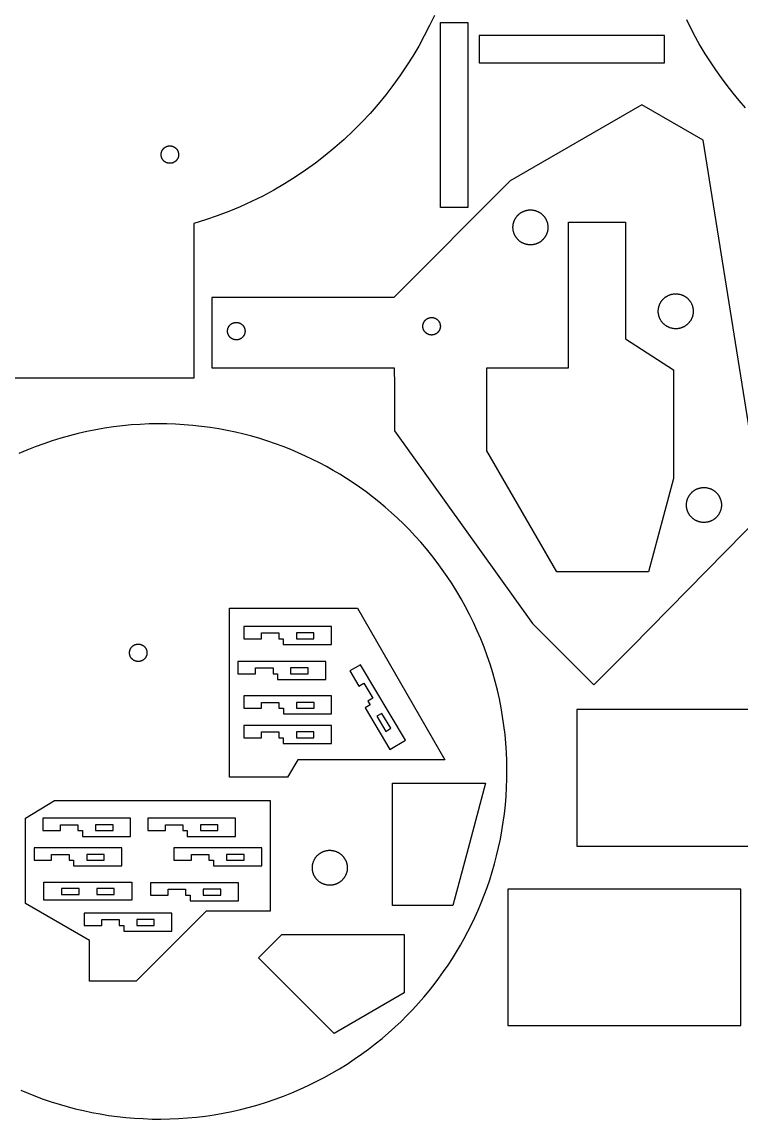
# Model space of a CAD drawing. Header units: millimetres. Extents: x -200 to 233, y -111 to 195.
# Drawn here: x -114.1 to 9.3, y -110.5 to 77.8 of the extents above; entities that cross this region are included whole.
import ezdxf

# ---------------------------------------------------------------- set-up
doc = ezdxf.new("R2010")
doc.units = ezdxf.units.MM
doc.header["$MEASUREMENT"] = 0
doc.layers.add('Default', color=18, linetype='Continuous', true_color=0x000000)

msp = doc.modelspace()

# ---------------------------------------------------------------- linework, layer by layer
at = {"layer": 'Default', "color": 1, "true_color": 0xff0000}
for points in [[(-43.35, 78.91), (-44.18, 77.15), (-45.07, 75.39), (-46.03, 73.65), (-47.04, 71.93), (-48.12, 70.23), (-49.25, 68.54), (-50.45, 66.88), (-51.7, 65.25), (-53.02, 63.65), (-54.39, 62.09), (-55.82, 60.56), (-57.31, 59.07), (-58.84, 57.62), (-60.43, 56.22), (-62.07, 54.87), (-63.76, 53.57), (-65.49, 52.33), (-67.26, 51.13), (-69.08, 50), (-70.93, 48.93), (-72.81, 47.91), (-74.73, 46.96), (-76.67, 46.08), (-78.64, 45.26), (-80.62, 44.51), (-82.63, 43.82), (-84.65, 43.2)], [(-42.28, 45.91), (-42.28, 77.71)], [(-42.28, 77.71), (-37.58, 77.71)], [(-37.58, 77.71), (-37.58, 45.91)], [(-0.08, 78.18), (0.66, 76.69), (1.43, 75.22), (2.24, 73.77), (3.09, 72.34), (3.98, 70.94), (4.9, 69.56), (5.86, 68.2), (6.85, 66.87), (7.87, 65.57), (8.92, 64.3), (10, 63.06)], [(-35.65, 75.45), (-35.65, 70.75)], [(-3.85, 75.45), (-35.65, 75.45)], [(-3.85, 70.75), (-3.85, 75.45)], [(-35.65, 70.75), (-3.85, 70.75)], [(-7.71, 63.56), (-30.32, 50.51)], [(2.8, 57.48), (-7.71, 63.56)], [(13.03, -6.59), (2.8, 57.48)], [(-30.32, 50.51), (-50.32, 30.51)], [(-37.58, 45.91), (-42.28, 45.91)], [(-20.32, 18.41), (-20.32, 43.41)], [(-20.32, 43.41), (-10.52, 43.41)], [(-10.52, 43.41), (-10.52, 23.41)], [(-84.65, 43.2), (-84.65, 16.63)], [(-50.32, 30.51), (-81.52, 30.51)], [(-81.52, 30.51), (-81.52, 18.41)], [(-10.52, 23.41), (-2.32, 18.07)], [(-81.52, 18.41), (-50.22, 18.41)], [(-50.22, 18.41), (-50.19, 15.37)], [(-34.32, 4.19), (-34.32, 18.41)], [(-34.32, 18.41), (-20.32, 18.41)], [(-2.32, 18.07), (-2.32, -0.59)], [(-84.65, 16.63), (-120.83, 16.63)], [(-50.19, 15.37), (-50.19, 7.61)], [(-114.36, -105.57), (-113.09, -106.11), (-111.79, -106.62), (-110.48, -107.1), (-109.14, -107.56), (-107.78, -107.98), (-106.4, -108.38), (-105.01, -108.75), (-103.59, -109.08), (-102.16, -109.39), (-100.72, -109.65), (-99.26, -109.89), (-97.79, -110.09), (-96.31, -110.25), (-94.81, -110.38), (-93.31, -110.46), (-91.8, -110.52), (-90.28, -110.53), (-88.76, -110.5), (-87.24, -110.44), (-85.71, -110.33), (-84.18, -110.19), (-82.66, -110.01), (-81.13, -109.78), (-79.62, -109.52), (-78.1, -109.22), (-76.6, -108.88), (-75.1, -108.5), (-73.61, -108.08), (-72.14, -107.62), (-70.68, -107.12), (-69.23, -106.59), (-67.8, -106.02), (-66.39, -105.42), (-64.99, -104.78), (-63.62, -104.11), (-62.26, -103.4), (-60.93, -102.66), (-59.63, -101.89), (-58.34, -101.1), (-57.09, -100.27), (-55.86, -99.41), (-54.65, -98.53), (-53.48, -97.62), (-52.33, -96.69), (-51.22, -95.73), (-50.13, -94.76), (-49.07, -93.76), (-48.05, -92.75), (-47.05, -91.71), (-46.09, -90.66), (-45.16, -89.6), (-44.26, -88.52), (-43.39, -87.43), (-42.56, -86.33), (-41.76, -85.22), (-40.99, -84.1), (-40.25, -82.97), (-39.54, -81.83), (-38.87, -80.7), (-38.22, -79.54), (-37.59, -78.36), (-36.98, -77.16), (-36.4, -75.93), (-35.84, -74.68), (-35.3, -73.41), (-34.79, -72.11), (-34.3, -70.79), (-33.85, -69.46), (-33.42, -68.1), (-33.02, -66.72), (-32.65, -65.33), (-32.32, -63.91), (-32.02, -62.48), (-31.75, -61.04), (-31.52, -59.58), (-31.32, -58.11), (-31.15, -56.62), (-31.03, -55.13), (-30.94, -53.63), (-30.89, -52.12), (-30.88, -50.6), (-30.9, -49.08), (-30.97, -47.56), (-31.07, -46.03), (-31.21, -44.5), (-31.4, -42.98), (-31.62, -41.45), (-31.88, -39.93), (-32.19, -38.42), (-32.53, -36.92), (-32.91, -35.42), (-33.33, -33.93), (-33.78, -32.46), (-34.28, -31), (-34.81, -29.55), (-35.38, -28.12), (-35.98, -26.7), (-36.62, -25.31), (-37.3, -23.94), (-38, -22.58), (-38.74, -21.25), (-39.51, -19.95), (-40.31, -18.66), (-41.14, -17.41), (-41.99, -16.18), (-42.87, -14.97), (-43.78, -13.8), (-44.71, -12.65), (-45.67, -11.53), (-46.65, -10.45), (-47.64, -9.39), (-48.66, -8.37), (-49.69, -7.37), (-50.74, -6.41), (-51.8, -5.48), (-52.88, -4.58), (-53.97, -3.71), (-55.07, -2.88), (-56.19, -2.08), (-57.31, -1.31), (-58.43, -0.57), (-59.57, 0.14), (-60.71, 0.81), (-61.86, 1.46), (-63.04, 2.09), (-64.25, 2.7), (-65.47, 3.28), (-66.72, 3.85), (-68, 4.38), (-69.29, 4.89), (-70.61, 5.38), (-71.95, 5.83), (-73.31, 6.26), (-74.68, 6.66), (-76.08, 7.03), (-77.49, 7.36), (-78.92, 7.66), (-80.37, 7.93), (-81.82, 8.17), (-83.3, 8.36), (-84.78, 8.53), (-86.27, 8.65), (-87.77, 8.74), (-89.29, 8.79), (-90.8, 8.81), (-92.32, 8.78), (-93.85, 8.71), (-95.37, 8.61), (-96.9, 8.47), (-98.43, 8.28), (-99.95, 8.06), (-101.47, 7.8), (-102.98, 7.49), (-104.49, 7.15), (-105.99, 6.77), (-107.47, 6.35), (-108.95, 5.9), (-110.41, 5.4), (-111.86, 4.87), (-113.29, 4.3), (-114.7, 3.7)], [(-50.19, 7.61), (-26.51, -25.49)], [(-22.32, -16.59), (-34.32, 4.19)], [(-2.32, -0.59), (-6.6, -16.59)], [(-15.99, -36.02), (-9.52, -29.54), (13.03, -6.59)], [(-6.6, -16.59), (-22.32, -16.59)], [(-78.54, -51.86), (-78.54, -22.86)], [(-78.54, -22.86), (-56.55, -22.86)], [(-56.55, -22.86), (-41.54, -48.86)], [(-60.99, -25.98), (-76.07, -25.98)], [(-76.07, -25.98), (-76.07, -28.09)], [(-60.99, -29.09), (-60.99, -25.98)], [(-26.51, -25.49), (-15.99, -36.02)], [(-76.07, -28.09), (-73.04, -28.09)], [(-73.04, -28.09), (-73.04, -27.09)], [(-73.04, -27.09), (-70.04, -27.09)], [(-70.04, -27.09), (-70.04, -28.09)], [(-70.04, -28.09), (-69.28, -28.09)], [(-69.28, -28.09), (-69.28, -29.09)], [(-64.02, -27.09), (-67.02, -27.09)], [(-67.02, -27.09), (-67.02, -28.09)], [(-67.02, -28.09), (-64.02, -28.09)], [(-64.02, -28.09), (-64.02, -27.09)], [(-69.28, -29.09), (-60.99, -29.09)], [(-61.99, -31.98), (-77.07, -31.98)], [(-77.07, -31.98), (-77.07, -34.09)], [(-61.99, -35.09), (-61.99, -31.98)], [(-74.04, -34.09), (-74.04, -33.09)], [(-74.04, -33.09), (-71.04, -33.09)], [(-71.04, -33.09), (-71.04, -34.09)], [(-65.02, -33.09), (-68.02, -33.09)], [(-68.02, -33.09), (-68.02, -34.09)], [(-65.02, -34.09), (-65.02, -33.09)], [(-56.02, -32.54), (-57.83, -33.62)], [(-57.83, -33.62), (-56.29, -36.22)], [(-48.32, -45.5), (-56.02, -32.54)], [(-77.07, -34.09), (-74.04, -34.09)], [(-71.04, -34.09), (-70.28, -34.09)], [(-70.28, -34.09), (-70.28, -35.09)], [(-70.28, -35.09), (-61.99, -35.09)], [(-68.02, -34.09), (-65.02, -34.09)], [(-56.29, -36.22), (-55.43, -35.71)], [(-55.43, -35.71), (-53.9, -38.29)], [(-60.98, -37.89), (-76.05, -37.89)], [(-76.05, -37.89), (-76.05, -40)], [(-73.02, -40), (-73.02, -39)], [(-73.02, -39), (-70.02, -39)], [(-70.02, -39), (-70.02, -40)], [(-64, -39), (-67, -39)], [(-67, -39), (-67, -40)], [(-64, -40), (-64, -39)], [(-60.98, -41), (-60.98, -37.89)], [(-54.37, -39.45), (-55.23, -39.96)], [(-53.9, -38.29), (-54.76, -38.8)], [(-54.76, -38.8), (-54.37, -39.45)], [(-76.05, -40), (-73.02, -40)], [(-70.02, -40), (-69.26, -40)], [(-69.26, -40), (-69.26, -41)], [(-69.26, -41), (-60.98, -41)], [(-67, -40), (-64, -40)], [(-55.23, -39.96), (-50.99, -47.09)], [(-52.35, -40.89), (-53.21, -41.4)], [(-53.21, -41.4), (-51.68, -43.98)], [(-50.82, -43.46), (-52.35, -40.89)], [(21.1, -40.25), (-18.9, -40.25)], [(-18.9, -40.25), (-18.9, -63.66)], [(-60.99, -42.98), (-76.07, -42.98)], [(-76.07, -42.98), (-76.07, -45.09)], [(-60.99, -46.09), (-60.99, -42.98)], [(-76.07, -45.09), (-73.04, -45.09)], [(-73.04, -45.09), (-73.04, -44.09)], [(-73.04, -44.09), (-70.04, -44.09)], [(-70.04, -44.09), (-70.04, -45.09)], [(-70.04, -45.09), (-69.28, -45.09)], [(-69.28, -45.09), (-69.28, -46.09)], [(-64.02, -44.09), (-67.02, -44.09)], [(-67.02, -44.09), (-67.02, -45.09)], [(-67.02, -45.09), (-64.02, -45.09)], [(-64.02, -45.09), (-64.02, -44.09)], [(-51.68, -43.98), (-50.82, -43.46)], [(-69.28, -46.09), (-60.99, -46.09)], [(-50.99, -47.09), (-48.32, -45.5)], [(-66.81, -48.86), (-68.54, -51.86)], [(-41.54, -48.86), (-66.81, -48.86)], [(-68.54, -51.86), (-78.54, -51.86)], [(-50.54, -73.86), (-50.54, -52.86)], [(-50.54, -52.86), (-34.54, -52.86)], [(-34.54, -52.86), (-37.54, -64.06), (-40.17, -73.86)], [(-113.54, -58.86), (-108.54, -55.86)], [(-108.54, -55.86), (-71.54, -55.86)], [(-71.54, -55.86), (-71.54, -74.86)], [(-113.54, -73.51), (-113.54, -58.86)], [(-95.48, -58.89), (-110.55, -58.89)], [(-110.55, -58.89), (-110.55, -61)], [(-107.52, -61), (-107.52, -60)], [(-107.52, -60), (-104.52, -60)], [(-104.52, -60), (-104.52, -61)], [(-98.5, -60), (-101.5, -60)], [(-101.5, -60), (-101.5, -61)], [(-98.5, -61), (-98.5, -60)], [(-95.48, -62), (-95.48, -58.89)], [(-77.48, -58.89), (-92.55, -58.89)], [(-92.55, -58.89), (-92.55, -61)], [(-89.52, -61), (-89.52, -60)], [(-89.52, -60), (-86.52, -60)], [(-86.52, -60), (-86.52, -61)], [(-80.5, -60), (-83.5, -60)], [(-83.5, -60), (-83.5, -61)], [(-80.5, -61), (-80.5, -60)], [(-77.48, -62), (-77.48, -58.89)], [(-110.55, -61), (-107.52, -61)], [(-104.52, -61), (-103.76, -61)], [(-103.76, -61), (-103.76, -62)], [(-103.76, -62), (-95.48, -62)], [(-101.5, -61), (-98.5, -61)], [(-92.55, -61), (-89.52, -61)], [(-86.52, -61), (-85.76, -61)], [(-85.76, -61), (-85.76, -62)], [(-85.76, -62), (-77.48, -62)], [(-83.5, -61), (-80.5, -61)], [(-96.99, -63.98), (-112.07, -63.98)], [(-112.07, -63.98), (-112.07, -66.09)], [(-96.99, -67.09), (-96.99, -63.98)], [(-72.99, -63.98), (-88.07, -63.98)], [(-88.07, -63.98), (-88.07, -66.09)], [(-72.99, -67.09), (-72.99, -63.98)], [(-18.9, -63.66), (21.1, -63.66)], [(-109.04, -66.09), (-109.04, -65.09)], [(-109.04, -65.09), (-106.04, -65.09)], [(-106.04, -65.09), (-106.04, -66.09)], [(-100.02, -65.09), (-103.02, -65.09)], [(-103.02, -65.09), (-103.02, -66.09)], [(-100.02, -66.09), (-100.02, -65.09)], [(-85.04, -66.09), (-85.04, -65.09)], [(-85.04, -65.09), (-82.04, -65.09)], [(-82.04, -65.09), (-82.04, -66.09)], [(-76.02, -65.09), (-79.02, -65.09)], [(-79.02, -65.09), (-79.02, -66.09)], [(-76.02, -66.09), (-76.02, -65.09)], [(-112.07, -66.09), (-109.04, -66.09)], [(-106.04, -66.09), (-105.28, -66.09)], [(-105.28, -66.09), (-105.28, -67.09)], [(-105.28, -67.09), (-96.99, -67.09)], [(-103.02, -66.09), (-100.02, -66.09)], [(-88.07, -66.09), (-85.04, -66.09)], [(-82.04, -66.09), (-81.28, -66.09)], [(-81.28, -66.09), (-81.28, -67.09)], [(-81.28, -67.09), (-72.99, -67.09)], [(-79.02, -66.09), (-76.02, -66.09)], [(-110.36, -72.96), (-110.36, -69.87)], [(-110.36, -69.87), (-95.28, -69.87)], [(-104.33, -70.98), (-107.33, -70.98)], [(-107.33, -70.98), (-107.33, -71.98)], [(-104.33, -71.98), (-104.33, -70.98)], [(-98.31, -70.98), (-101.31, -70.98)], [(-101.31, -70.98), (-101.31, -71.98)], [(-98.31, -71.98), (-98.31, -70.98)], [(-95.28, -69.87), (-95.28, -72.98)], [(-76.99, -69.98), (-92.07, -69.98)], [(-92.07, -69.98), (-92.07, -72.09)], [(-89.04, -72.09), (-89.04, -71.09)], [(-89.04, -71.09), (-86.04, -71.09)], [(-86.04, -71.09), (-86.04, -72.09)], [(-80.02, -71.09), (-83.02, -71.09)], [(-83.02, -71.09), (-83.02, -72.09)], [(-80.02, -72.09), (-80.02, -71.09)], [(-76.99, -73.09), (-76.99, -69.98)], [(9.27, -71.06), (-30.73, -71.06)], [(-30.73, -71.06), (-30.73, -94.47)], [(9.27, -94.47), (9.27, -71.06)], [(-103.57, -72.98), (-110.36, -72.96)], [(-107.33, -71.98), (-104.33, -71.98)], [(-95.28, -72.98), (-103.57, -72.98)], [(-101.31, -71.98), (-98.31, -71.98)], [(-92.07, -72.09), (-89.04, -72.09)], [(-86.04, -72.09), (-85.28, -72.09)], [(-85.28, -72.09), (-85.28, -73.09)], [(-85.28, -73.09), (-76.99, -73.09)], [(-83.02, -72.09), (-80.02, -72.09)], [(-102.54, -79.86), (-113.54, -73.51)], [(-88.39, -75.18), (-103.47, -75.18)], [(-103.47, -75.18), (-103.47, -77.29)], [(-82.54, -74.86), (-94.54, -86.86)], [(-88.39, -78.29), (-88.39, -75.18)], [(-71.54, -74.86), (-82.54, -74.86)], [(-40.17, -73.86), (-50.54, -73.86)], [(-100.44, -77.29), (-100.44, -76.29)], [(-100.44, -76.29), (-97.44, -76.29)], [(-97.44, -76.29), (-97.44, -77.29)], [(-91.42, -76.29), (-94.42, -76.29)], [(-94.42, -76.29), (-94.42, -77.29)], [(-91.42, -77.29), (-91.42, -76.29)], [(-103.47, -77.29), (-100.44, -77.29)], [(-97.44, -77.29), (-96.68, -77.29)], [(-96.68, -77.29), (-96.68, -78.29)], [(-96.68, -78.29), (-88.39, -78.29)], [(-94.42, -77.29), (-91.42, -77.29)], [(-73.54, -82.86), (-69.54, -78.86)], [(-69.54, -78.86), (-48.54, -78.86)], [(-48.54, -78.86), (-48.54, -88.86)], [(-102.54, -86.86), (-102.54, -79.86)], [(-60.54, -95.86), (-73.54, -82.86)], [(-94.54, -86.86), (-102.54, -86.86)], [(-48.54, -88.86), (-60.54, -95.86)], [(-30.73, -94.47), (9.27, -94.47)]]:
    msp.add_lwpolyline(points, dxfattribs=at)
for points in [[(-89.72, 56.17), (-89.69, 56.19), (-89.66, 56.21), (-89.64, 56.23), (-89.61, 56.25), (-89.58, 56.27), (-89.55, 56.29), (-89.52, 56.3), (-89.49, 56.32), (-89.46, 56.34), (-89.43, 56.36), (-89.39, 56.37), (-89.36, 56.39), (-89.33, 56.4), (-89.29, 56.42), (-89.26, 56.43), (-89.22, 56.44), (-89.19, 56.45), (-89.15, 56.46), (-89.12, 56.47), (-89.08, 56.48), (-89.04, 56.49), (-89.01, 56.5), (-88.97, 56.5), (-88.93, 56.51), (-88.89, 56.51), (-88.85, 56.51), (-88.81, 56.52), (-88.78, 56.52), (-88.74, 56.52), (-88.7, 56.52), (-88.66, 56.51), (-88.62, 56.51), (-88.58, 56.51), (-88.54, 56.5), (-88.5, 56.5), (-88.47, 56.49), (-88.43, 56.48), (-88.39, 56.47), (-88.35, 56.46), (-88.32, 56.45), (-88.28, 56.44), (-88.24, 56.43), (-88.21, 56.42), (-88.17, 56.4), (-88.14, 56.39), (-88.1, 56.37), (-88.07, 56.35), (-88.04, 56.34), (-88.01, 56.32), (-87.97, 56.3), (-87.94, 56.28), (-87.91, 56.26), (-87.88, 56.24), (-87.85, 56.22), (-87.82, 56.2), (-87.8, 56.18), (-87.77, 56.15), (-87.74, 56.13), (-87.72, 56.11), (-87.69, 56.08), (-87.67, 56.06), (-87.65, 56.03), (-87.62, 56.01), (-87.6, 55.98), (-87.58, 55.96), (-87.56, 55.93), (-87.54, 55.9), (-87.52, 55.88), (-87.5, 55.85), (-87.48, 55.82), (-87.46, 55.79), (-87.45, 55.76), (-87.43, 55.73), (-87.41, 55.69), (-87.4, 55.66), (-87.38, 55.63), (-87.37, 55.6), (-87.35, 55.56), (-87.34, 55.53), (-87.33, 55.49), (-87.32, 55.46), (-87.31, 55.42), (-87.3, 55.38), (-87.29, 55.35), (-87.28, 55.31), (-87.27, 55.27), (-87.27, 55.23), (-87.26, 55.2), (-87.26, 55.16), (-87.25, 55.12), (-87.25, 55.08), (-87.25, 55.04), (-87.25, 55), (-87.25, 54.96), (-87.25, 54.93), (-87.26, 54.89), (-87.26, 54.85), (-87.26, 54.81), (-87.27, 54.77), (-87.28, 54.73), (-87.29, 54.7), (-87.29, 54.66), (-87.3, 54.62), (-87.31, 54.58), (-87.33, 54.55), (-87.34, 54.51), (-87.35, 54.48), (-87.37, 54.44), (-87.38, 54.41), (-87.4, 54.37), (-87.41, 54.34), (-87.43, 54.3), (-87.45, 54.27), (-87.47, 54.24), (-87.49, 54.21), (-87.51, 54.18), (-87.53, 54.15), (-87.55, 54.12), (-87.57, 54.09), (-87.59, 54.06), (-87.62, 54.04), (-87.64, 54.01), (-87.66, 53.98), (-87.69, 53.96), (-87.71, 53.94), (-87.74, 53.91), (-87.76, 53.89), (-87.79, 53.87), (-87.81, 53.85), (-87.84, 53.83), (-87.86, 53.81), (-87.89, 53.79), (-87.92, 53.77), (-87.95, 53.75), (-87.98, 53.73), (-88.01, 53.71), (-88.04, 53.7), (-88.07, 53.68), (-88.11, 53.66), (-88.14, 53.65), (-88.17, 53.63), (-88.21, 53.62), (-88.24, 53.61), (-88.28, 53.59), (-88.31, 53.58), (-88.35, 53.57), (-88.38, 53.56), (-88.42, 53.55), (-88.46, 53.55), (-88.5, 53.54), (-88.53, 53.53), (-88.57, 53.53), (-88.61, 53.52), (-88.65, 53.52), (-88.69, 53.52), (-88.73, 53.52), (-88.76, 53.52), (-88.8, 53.52), (-88.84, 53.52), (-88.88, 53.52), (-88.92, 53.53), (-88.96, 53.53), (-89, 53.54), (-89.03, 53.54), (-89.07, 53.55), (-89.11, 53.56), (-89.15, 53.57), (-89.18, 53.58), (-89.22, 53.59), (-89.26, 53.61), (-89.29, 53.62), (-89.33, 53.63), (-89.36, 53.65), (-89.4, 53.66), (-89.43, 53.68), (-89.46, 53.7), (-89.5, 53.72), (-89.53, 53.73), (-89.56, 53.75), (-89.59, 53.77), (-89.62, 53.79), (-89.65, 53.82), (-89.68, 53.84), (-89.7, 53.86), (-89.73, 53.88), (-89.76, 53.91), (-89.78, 53.93), (-89.81, 53.95), (-89.83, 53.98), (-89.85, 54), (-89.88, 54.03), (-89.9, 54.05), (-89.92, 54.08), (-89.94, 54.1), (-89.96, 54.13), (-89.98, 54.16), (-90, 54.19), (-90.02, 54.22), (-90.04, 54.25), (-90.06, 54.28), (-90.07, 54.31), (-90.09, 54.34), (-90.1, 54.37), (-90.12, 54.41), (-90.13, 54.44), (-90.15, 54.47), (-90.16, 54.51), (-90.17, 54.54), (-90.18, 54.58), (-90.2, 54.61), (-90.2, 54.65), (-90.21, 54.69), (-90.22, 54.73), (-90.23, 54.76), (-90.23, 54.8), (-90.24, 54.84), (-90.24, 54.88), (-90.25, 54.92), (-90.25, 54.95), (-90.25, 54.99), (-90.25, 55.03), (-90.25, 55.07), (-90.25, 55.11), (-90.24, 55.15), (-90.24, 55.19), (-90.24, 55.22), (-90.23, 55.26), (-90.22, 55.3), (-90.22, 55.34), (-90.21, 55.38), (-90.2, 55.41), (-90.19, 55.45), (-90.17, 55.49), (-90.16, 55.52), (-90.15, 55.56), (-90.13, 55.59), (-90.12, 55.63), (-90.1, 55.66), (-90.09, 55.7), (-90.07, 55.73), (-90.05, 55.76), (-90.03, 55.79), (-90.01, 55.83), (-89.99, 55.86), (-89.97, 55.89), (-89.95, 55.92), (-89.93, 55.94), (-89.91, 55.97), (-89.89, 56), (-89.86, 56.02), (-89.84, 56.05), (-89.81, 56.07), (-89.79, 56.1), (-89.77, 56.12), (-89.74, 56.14)], [(-24.73, 44.65), (-24.68, 44.6), (-24.64, 44.55), (-24.59, 44.5), (-24.55, 44.45), (-24.5, 44.39), (-24.46, 44.34), (-24.42, 44.28), (-24.38, 44.22), (-24.34, 44.17), (-24.3, 44.11), (-24.26, 44.04), (-24.23, 43.98), (-24.19, 43.92), (-24.16, 43.85), (-24.13, 43.78), (-24.1, 43.72), (-24.07, 43.65), (-24.04, 43.58), (-24.02, 43.51), (-23.99, 43.43), (-23.97, 43.36), (-23.95, 43.29), (-23.93, 43.21), (-23.91, 43.14), (-23.9, 43.06), (-23.89, 42.99), (-23.88, 42.91), (-23.87, 42.83), (-23.86, 42.76), (-23.85, 42.68), (-23.85, 42.6), (-23.85, 42.52), (-23.85, 42.45), (-23.85, 42.37), (-23.86, 42.29), (-23.87, 42.21), (-23.88, 42.14), (-23.89, 42.06), (-23.9, 41.99), (-23.91, 41.91), (-23.93, 41.83), (-23.95, 41.76), (-23.97, 41.69), (-23.99, 41.61), (-24.02, 41.54), (-24.04, 41.47), (-24.07, 41.4), (-24.1, 41.33), (-24.13, 41.27), (-24.16, 41.2), (-24.19, 41.13), (-24.23, 41.07), (-24.26, 41.01), (-24.3, 40.94), (-24.34, 40.88), (-24.38, 40.82), (-24.42, 40.77), (-24.46, 40.71), (-24.5, 40.66), (-24.55, 40.6), (-24.59, 40.55), (-24.64, 40.5), (-24.68, 40.45), (-24.73, 40.4), (-24.78, 40.36), (-24.83, 40.31), (-24.88, 40.27), (-24.93, 40.22), (-24.98, 40.18), (-25.04, 40.13), (-25.09, 40.09), (-25.15, 40.05), (-25.21, 40.01), (-25.27, 39.97), (-25.33, 39.94), (-25.39, 39.9), (-25.46, 39.87), (-25.52, 39.83), (-25.59, 39.8), (-25.66, 39.77), (-25.73, 39.74), (-25.8, 39.72), (-25.87, 39.69), (-25.94, 39.67), (-26.01, 39.64), (-26.09, 39.62), (-26.16, 39.6), (-26.24, 39.59), (-26.31, 39.57), (-26.39, 39.56), (-26.46, 39.55), (-26.54, 39.54), (-26.62, 39.53), (-26.7, 39.53), (-26.77, 39.53), (-26.85, 39.52), (-26.93, 39.53), (-27.01, 39.53), (-27.08, 39.53), (-27.16, 39.54), (-27.24, 39.55), (-27.31, 39.56), (-27.39, 39.57), (-27.47, 39.59), (-27.54, 39.6), (-27.61, 39.62), (-27.69, 39.64), (-27.76, 39.67), (-27.83, 39.69), (-27.9, 39.72), (-27.97, 39.74), (-28.04, 39.77), (-28.11, 39.8), (-28.18, 39.83), (-28.24, 39.87), (-28.31, 39.9), (-28.37, 39.94), (-28.43, 39.97), (-28.49, 40.01), (-28.55, 40.05), (-28.61, 40.09), (-28.66, 40.13), (-28.72, 40.18), (-28.77, 40.22), (-28.82, 40.27), (-28.88, 40.31), (-28.92, 40.36), (-28.97, 40.4), (-29.02, 40.45), (-29.06, 40.5), (-29.11, 40.55), (-29.15, 40.6), (-29.2, 40.66), (-29.24, 40.71), (-29.28, 40.77), (-29.32, 40.82), (-29.36, 40.88), (-29.4, 40.94), (-29.44, 41.01), (-29.47, 41.07), (-29.51, 41.13), (-29.54, 41.2), (-29.57, 41.27), (-29.6, 41.33), (-29.63, 41.4), (-29.66, 41.47), (-29.69, 41.54), (-29.71, 41.61), (-29.73, 41.69), (-29.75, 41.76), (-29.77, 41.83), (-29.79, 41.91), (-29.8, 41.99), (-29.81, 42.06), (-29.83, 42.14), (-29.83, 42.21), (-29.84, 42.29), (-29.85, 42.37), (-29.85, 42.45), (-29.85, 42.52), (-29.85, 42.6), (-29.85, 42.68), (-29.84, 42.76), (-29.83, 42.83), (-29.83, 42.91), (-29.81, 42.99), (-29.8, 43.06), (-29.79, 43.14), (-29.77, 43.21), (-29.75, 43.29), (-29.73, 43.36), (-29.71, 43.43), (-29.69, 43.51), (-29.66, 43.58), (-29.63, 43.65), (-29.6, 43.72), (-29.57, 43.78), (-29.54, 43.85), (-29.51, 43.92), (-29.47, 43.98), (-29.44, 44.04), (-29.4, 44.11), (-29.36, 44.17), (-29.32, 44.22), (-29.28, 44.28), (-29.24, 44.34), (-29.2, 44.39), (-29.15, 44.45), (-29.11, 44.5), (-29.06, 44.55), (-29.02, 44.6), (-28.97, 44.65), (-28.92, 44.69), (-28.88, 44.74), (-28.82, 44.78), (-28.77, 44.83), (-28.72, 44.87), (-28.66, 44.91), (-28.61, 44.96), (-28.55, 45), (-28.49, 45.04), (-28.43, 45.07), (-28.37, 45.11), (-28.31, 45.15), (-28.24, 45.18), (-28.18, 45.22), (-28.11, 45.25), (-28.04, 45.28), (-27.97, 45.31), (-27.9, 45.33), (-27.83, 45.36), (-27.76, 45.38), (-27.69, 45.41), (-27.61, 45.43), (-27.54, 45.44), (-27.47, 45.46), (-27.39, 45.48), (-27.31, 45.49), (-27.24, 45.5), (-27.16, 45.51), (-27.08, 45.52), (-27.01, 45.52), (-26.93, 45.52), (-26.85, 45.52), (-26.77, 45.52), (-26.7, 45.52), (-26.62, 45.52), (-26.54, 45.51), (-26.46, 45.5), (-26.39, 45.49), (-26.31, 45.48), (-26.24, 45.46), (-26.16, 45.44), (-26.09, 45.43), (-26.01, 45.41), (-25.94, 45.38), (-25.87, 45.36), (-25.8, 45.33), (-25.73, 45.31), (-25.66, 45.28), (-25.59, 45.25), (-25.52, 45.22), (-25.46, 45.18), (-25.39, 45.15), (-25.33, 45.11), (-25.27, 45.07), (-25.21, 45.04), (-25.15, 45), (-25.09, 44.96), (-25.04, 44.91), (-24.98, 44.87), (-24.93, 44.83), (-24.88, 44.78), (-24.83, 44.74), (-24.78, 44.69)], [(0.69, 26.62), (0.66, 26.57), (0.62, 26.51), (0.58, 26.45), (0.54, 26.4), (0.5, 26.34), (0.46, 26.29), (0.42, 26.23), (0.37, 26.18), (0.33, 26.12), (0.28, 26.07), (0.23, 26.02), (0.18, 25.97), (0.12, 25.92), (0.07, 25.87), (0.01, 25.82), (-0.05, 25.77), (-0.1, 25.73), (-0.16, 25.68), (-0.23, 25.64), (-0.29, 25.6), (-0.35, 25.56), (-0.42, 25.52), (-0.49, 25.48), (-0.56, 25.45), (-0.62, 25.41), (-0.69, 25.38), (-0.77, 25.35), (-0.84, 25.32), (-0.91, 25.3), (-0.98, 25.27), (-1.06, 25.25), (-1.13, 25.23), (-1.21, 25.21), (-1.28, 25.19), (-1.36, 25.18), (-1.44, 25.16), (-1.51, 25.15), (-1.59, 25.14), (-1.67, 25.13), (-1.74, 25.13), (-1.82, 25.13), (-1.9, 25.12), (-1.97, 25.13), (-2.05, 25.13), (-2.12, 25.13), (-2.2, 25.14), (-2.27, 25.15), (-2.35, 25.16), (-2.42, 25.17), (-2.49, 25.18), (-2.57, 25.2), (-2.64, 25.21), (-2.71, 25.23), (-2.78, 25.25), (-2.84, 25.27), (-2.91, 25.3), (-2.98, 25.32), (-3.04, 25.35), (-3.11, 25.37), (-3.17, 25.4), (-3.23, 25.43), (-3.29, 25.46), (-3.35, 25.49), (-3.41, 25.53), (-3.47, 25.56), (-3.52, 25.6), (-3.58, 25.63), (-3.64, 25.67), (-3.69, 25.71), (-3.75, 25.75), (-3.8, 25.8), (-3.86, 25.84), (-3.91, 25.89), (-3.96, 25.94), (-4.01, 25.99), (-4.07, 26.04), (-4.12, 26.09), (-4.17, 26.15), (-4.21, 26.2), (-4.26, 26.26), (-4.31, 26.32), (-4.35, 26.38), (-4.39, 26.44), (-4.43, 26.51), (-4.47, 26.57), (-4.51, 26.64), (-4.55, 26.7), (-4.59, 26.77), (-4.62, 26.84), (-4.65, 26.91), (-4.68, 26.98), (-4.71, 27.05), (-4.74, 27.13), (-4.76, 27.2), (-4.79, 27.27), (-4.81, 27.35), (-4.83, 27.42), (-4.84, 27.5), (-4.86, 27.58), (-4.87, 27.65), (-4.88, 27.73), (-4.89, 27.8), (-4.9, 27.88), (-4.9, 27.96), (-4.91, 28.04), (-4.91, 28.11), (-4.91, 28.19), (-4.91, 28.26), (-4.9, 28.34), (-4.89, 28.41), (-4.89, 28.49), (-4.88, 28.56), (-4.86, 28.64), (-4.85, 28.71), (-4.84, 28.78), (-4.82, 28.85), (-4.8, 28.92), (-4.78, 28.99), (-4.76, 29.06), (-4.74, 29.13), (-4.71, 29.19), (-4.69, 29.26), (-4.66, 29.32), (-4.63, 29.39), (-4.6, 29.45), (-4.57, 29.51), (-4.54, 29.57), (-4.51, 29.62), (-4.47, 29.68), (-4.44, 29.74), (-4.4, 29.8), (-4.36, 29.85), (-4.32, 29.91), (-4.28, 29.96), (-4.24, 30.02), (-4.19, 30.07), (-4.14, 30.13), (-4.1, 30.18), (-4.05, 30.23), (-3.99, 30.28), (-3.94, 30.33), (-3.89, 30.38), (-3.83, 30.43), (-3.77, 30.48), (-3.71, 30.52), (-3.65, 30.57), (-3.59, 30.61), (-3.53, 30.65), (-3.46, 30.69), (-3.4, 30.73), (-3.33, 30.77), (-3.26, 30.8), (-3.19, 30.84), (-3.12, 30.87), (-3.05, 30.9), (-2.98, 30.93), (-2.91, 30.95), (-2.83, 30.98), (-2.76, 31), (-2.69, 31.02), (-2.61, 31.04), (-2.53, 31.06), (-2.46, 31.07), (-2.38, 31.09), (-2.31, 31.1), (-2.23, 31.11), (-2.15, 31.11), (-2.08, 31.12), (-2, 31.12), (-1.92, 31.12), (-1.85, 31.12), (-1.77, 31.12), (-1.69, 31.12), (-1.62, 31.11), (-1.54, 31.1), (-1.47, 31.09), (-1.4, 31.08), (-1.32, 31.07), (-1.25, 31.05), (-1.18, 31.04), (-1.11, 31.02), (-1.04, 31), (-0.97, 30.98), (-0.91, 30.95), (-0.84, 30.93), (-0.78, 30.9), (-0.71, 30.88), (-0.65, 30.85), (-0.59, 30.82), (-0.53, 30.79), (-0.47, 30.76), (-0.41, 30.72), (-0.35, 30.69), (-0.29, 30.65), (-0.24, 30.62), (-0.18, 30.58), (-0.13, 30.54), (-0.07, 30.5), (-0.02, 30.45), (0.04, 30.41), (0.09, 30.36), (0.15, 30.31), (0.2, 30.26), (0.25, 30.21), (0.3, 30.16), (0.35, 30.1), (0.4, 30.05), (0.44, 29.99), (0.49, 29.93), (0.53, 29.87), (0.58, 29.81), (0.62, 29.74), (0.66, 29.68), (0.7, 29.61), (0.73, 29.55), (0.77, 29.48), (0.8, 29.41), (0.83, 29.34), (0.86, 29.27), (0.89, 29.2), (0.92, 29.12), (0.94, 29.05), (0.97, 28.98), (0.99, 28.9), (1.01, 28.83), (1.03, 28.75), (1.04, 28.67), (1.05, 28.6), (1.06, 28.52), (1.07, 28.44), (1.08, 28.37), (1.09, 28.29), (1.09, 28.21), (1.09, 28.14), (1.09, 28.06), (1.09, 27.99), (1.08, 27.91), (1.08, 27.83), (1.07, 27.76), (1.06, 27.69), (1.05, 27.61), (1.03, 27.54), (1.02, 27.47), (1, 27.4), (0.98, 27.33), (0.96, 27.26), (0.94, 27.19), (0.92, 27.12), (0.89, 27.06), (0.87, 26.99), (0.84, 26.93), (0.81, 26.86), (0.78, 26.8), (0.75, 26.74), (0.72, 26.68)], [(-42.76, 26.61), (-42.74, 26.59), (-42.71, 26.57), (-42.69, 26.54), (-42.67, 26.52), (-42.65, 26.49), (-42.63, 26.46), (-42.61, 26.43), (-42.58, 26.4), (-42.57, 26.37), (-42.55, 26.34), (-42.53, 26.31), (-42.51, 26.28), (-42.49, 26.25), (-42.48, 26.22), (-42.46, 26.18), (-42.44, 26.15), (-42.43, 26.12), (-42.42, 26.08), (-42.4, 26.04), (-42.39, 26.01), (-42.38, 25.97), (-42.37, 25.94), (-42.36, 25.9), (-42.35, 25.86), (-42.35, 25.82), (-42.34, 25.79), (-42.33, 25.75), (-42.33, 25.71), (-42.33, 25.67), (-42.32, 25.63), (-42.32, 25.59), (-42.32, 25.55), (-42.32, 25.52), (-42.32, 25.48), (-42.33, 25.44), (-42.33, 25.4), (-42.33, 25.36), (-42.34, 25.32), (-42.35, 25.28), (-42.35, 25.25), (-42.36, 25.21), (-42.37, 25.17), (-42.38, 25.14), (-42.39, 25.1), (-42.4, 25.06), (-42.42, 25.03), (-42.43, 24.99), (-42.44, 24.96), (-42.46, 24.92), (-42.48, 24.89), (-42.49, 24.86), (-42.51, 24.83), (-42.53, 24.79), (-42.55, 24.76), (-42.57, 24.73), (-42.58, 24.7), (-42.61, 24.68), (-42.63, 24.65), (-42.65, 24.62), (-42.67, 24.59), (-42.69, 24.57), (-42.71, 24.54), (-42.74, 24.52), (-42.76, 24.49), (-42.78, 24.47), (-42.81, 24.45), (-42.83, 24.42), (-42.86, 24.4), (-42.89, 24.38), (-42.91, 24.36), (-42.94, 24.34), (-42.97, 24.32), (-43, 24.3), (-43.03, 24.28), (-43.06, 24.26), (-43.09, 24.24), (-43.13, 24.23), (-43.16, 24.21), (-43.19, 24.19), (-43.23, 24.18), (-43.26, 24.16), (-43.29, 24.15), (-43.33, 24.14), (-43.37, 24.12), (-43.4, 24.11), (-43.44, 24.1), (-43.48, 24.09), (-43.51, 24.09), (-43.55, 24.08), (-43.59, 24.07), (-43.63, 24.07), (-43.67, 24.06), (-43.7, 24.06), (-43.74, 24.06), (-43.78, 24.05), (-43.82, 24.05), (-43.86, 24.05), (-43.9, 24.06), (-43.94, 24.06), (-43.98, 24.06), (-44.01, 24.07), (-44.05, 24.07), (-44.09, 24.08), (-44.13, 24.09), (-44.17, 24.09), (-44.2, 24.1), (-44.24, 24.11), (-44.28, 24.12), (-44.31, 24.14), (-44.35, 24.15), (-44.38, 24.16), (-44.42, 24.18), (-44.45, 24.19), (-44.48, 24.21), (-44.52, 24.23), (-44.55, 24.24), (-44.58, 24.26), (-44.61, 24.28), (-44.64, 24.3), (-44.67, 24.32), (-44.7, 24.34), (-44.73, 24.36), (-44.76, 24.38), (-44.78, 24.4), (-44.81, 24.42), (-44.83, 24.45), (-44.86, 24.47), (-44.88, 24.49), (-44.9, 24.52), (-44.93, 24.54), (-44.95, 24.57), (-44.97, 24.59), (-44.99, 24.62), (-45.02, 24.65), (-45.04, 24.68), (-45.06, 24.7), (-45.08, 24.73), (-45.1, 24.76), (-45.11, 24.79), (-45.13, 24.83), (-45.15, 24.86), (-45.17, 24.89), (-45.18, 24.92), (-45.2, 24.96), (-45.21, 24.99), (-45.23, 25.03), (-45.24, 25.06), (-45.25, 25.1), (-45.26, 25.14), (-45.27, 25.17), (-45.28, 25.21), (-45.29, 25.25), (-45.3, 25.28), (-45.3, 25.32), (-45.31, 25.36), (-45.31, 25.4), (-45.32, 25.44), (-45.32, 25.48), (-45.32, 25.52), (-45.32, 25.55), (-45.32, 25.59), (-45.32, 25.63), (-45.32, 25.67), (-45.31, 25.71), (-45.31, 25.75), (-45.3, 25.79), (-45.3, 25.82), (-45.29, 25.86), (-45.28, 25.9), (-45.27, 25.94), (-45.26, 25.97), (-45.25, 26.01), (-45.24, 26.04), (-45.23, 26.08), (-45.21, 26.12), (-45.2, 26.15), (-45.18, 26.18), (-45.17, 26.22), (-45.15, 26.25), (-45.13, 26.28), (-45.11, 26.31), (-45.1, 26.34), (-45.08, 26.37), (-45.06, 26.4), (-45.04, 26.43), (-45.02, 26.46), (-44.99, 26.49), (-44.97, 26.52), (-44.95, 26.54), (-44.93, 26.57), (-44.9, 26.59), (-44.88, 26.61), (-44.86, 26.64), (-44.83, 26.66), (-44.81, 26.68), (-44.78, 26.71), (-44.76, 26.73), (-44.73, 26.75), (-44.7, 26.77), (-44.67, 26.79), (-44.64, 26.81), (-44.61, 26.83), (-44.58, 26.85), (-44.55, 26.87), (-44.52, 26.88), (-44.48, 26.9), (-44.45, 26.92), (-44.42, 26.93), (-44.38, 26.94), (-44.35, 26.96), (-44.31, 26.97), (-44.28, 26.98), (-44.24, 26.99), (-44.2, 27), (-44.17, 27.01), (-44.13, 27.02), (-44.09, 27.03), (-44.05, 27.04), (-44.01, 27.04), (-43.98, 27.05), (-43.94, 27.05), (-43.9, 27.05), (-43.86, 27.05), (-43.82, 27.05), (-43.78, 27.05), (-43.74, 27.05), (-43.7, 27.05), (-43.67, 27.05), (-43.63, 27.04), (-43.59, 27.04), (-43.55, 27.03), (-43.51, 27.02), (-43.48, 27.01), (-43.44, 27), (-43.4, 26.99), (-43.37, 26.98), (-43.33, 26.97), (-43.29, 26.96), (-43.26, 26.94), (-43.23, 26.93), (-43.19, 26.92), (-43.16, 26.9), (-43.13, 26.88), (-43.09, 26.87), (-43.06, 26.85), (-43.03, 26.83), (-43, 26.81), (-42.97, 26.79), (-42.94, 26.77), (-42.91, 26.75), (-42.89, 26.73), (-42.86, 26.71), (-42.83, 26.68), (-42.81, 26.66), (-42.78, 26.64)], [(-75.87, 24.98), (-75.87, 24.95), (-75.86, 24.91), (-75.86, 24.88), (-75.85, 24.85), (-75.85, 24.81), (-75.85, 24.78), (-75.85, 24.74), (-75.85, 24.71), (-75.85, 24.67), (-75.85, 24.63), (-75.85, 24.6), (-75.86, 24.56), (-75.86, 24.53), (-75.87, 24.49), (-75.87, 24.45), (-75.88, 24.42), (-75.89, 24.38), (-75.89, 24.34), (-75.9, 24.31), (-75.92, 24.27), (-75.93, 24.24), (-75.94, 24.2), (-75.95, 24.16), (-75.97, 24.13), (-75.98, 24.09), (-76, 24.06), (-76.02, 24.02), (-76.04, 23.99), (-76.06, 23.96), (-76.08, 23.92), (-76.1, 23.89), (-76.12, 23.86), (-76.14, 23.83), (-76.16, 23.8), (-76.19, 23.77), (-76.21, 23.74), (-76.24, 23.71), (-76.27, 23.68), (-76.29, 23.65), (-76.32, 23.62), (-76.35, 23.6), (-76.38, 23.57), (-76.41, 23.55), (-76.44, 23.53), (-76.47, 23.5), (-76.5, 23.48), (-76.53, 23.46), (-76.56, 23.44), (-76.59, 23.42), (-76.62, 23.4), (-76.66, 23.39), (-76.69, 23.37), (-76.72, 23.35), (-76.76, 23.34), (-76.79, 23.33), (-76.82, 23.31), (-76.86, 23.3), (-76.89, 23.29), (-76.92, 23.28), (-76.95, 23.27), (-76.99, 23.26), (-77.02, 23.25), (-77.05, 23.25), (-77.09, 23.24), (-77.12, 23.24), (-77.15, 23.23), (-77.19, 23.23), (-77.22, 23.22), (-77.25, 23.22), (-77.29, 23.22), (-77.32, 23.22), (-77.36, 23.22), (-77.39, 23.22), (-77.43, 23.22), (-77.47, 23.22), (-77.5, 23.23), (-77.54, 23.23), (-77.58, 23.24), (-77.61, 23.24), (-77.65, 23.25), (-77.68, 23.26), (-77.72, 23.27), (-77.76, 23.28), (-77.79, 23.29), (-77.83, 23.3), (-77.87, 23.31), (-77.9, 23.32), (-77.94, 23.34), (-77.97, 23.35), (-78.01, 23.37), (-78.04, 23.39), (-78.08, 23.41), (-78.11, 23.43), (-78.14, 23.45), (-78.18, 23.47), (-78.21, 23.49), (-78.24, 23.51), (-78.27, 23.53), (-78.3, 23.56), (-78.33, 23.58), (-78.36, 23.61), (-78.39, 23.64), (-78.41, 23.66), (-78.44, 23.69), (-78.47, 23.72), (-78.49, 23.75), (-78.52, 23.78), (-78.54, 23.81), (-78.56, 23.84), (-78.58, 23.87), (-78.6, 23.9), (-78.62, 23.93), (-78.64, 23.96), (-78.66, 24), (-78.68, 24.03), (-78.7, 24.06), (-78.71, 24.09), (-78.73, 24.13), (-78.74, 24.16), (-78.75, 24.19), (-78.76, 24.23), (-78.78, 24.26), (-78.79, 24.29), (-78.8, 24.33), (-78.8, 24.36), (-78.81, 24.39), (-78.82, 24.42), (-78.82, 24.46), (-78.83, 24.49), (-78.83, 24.52), (-78.84, 24.56), (-78.84, 24.59), (-78.84, 24.62), (-78.85, 24.66), (-78.85, 24.69), (-78.85, 24.73), (-78.85, 24.77), (-78.85, 24.8), (-78.84, 24.84), (-78.84, 24.87), (-78.84, 24.91), (-78.83, 24.95), (-78.82, 24.98), (-78.82, 25.02), (-78.81, 25.06), (-78.8, 25.09), (-78.79, 25.13), (-78.78, 25.16), (-78.77, 25.2), (-78.76, 25.24), (-78.74, 25.27), (-78.73, 25.31), (-78.71, 25.34), (-78.69, 25.38), (-78.68, 25.41), (-78.66, 25.45), (-78.64, 25.48), (-78.62, 25.51), (-78.6, 25.55), (-78.58, 25.58), (-78.55, 25.61), (-78.53, 25.64), (-78.51, 25.67), (-78.48, 25.7), (-78.46, 25.73), (-78.43, 25.76), (-78.4, 25.78), (-78.37, 25.81), (-78.35, 25.84), (-78.32, 25.86), (-78.29, 25.89), (-78.26, 25.91), (-78.23, 25.93), (-78.2, 25.95), (-78.17, 25.98), (-78.13, 26), (-78.1, 26.01), (-78.07, 26.03), (-78.04, 26.05), (-78.01, 26.07), (-77.97, 26.08), (-77.94, 26.1), (-77.91, 26.11), (-77.87, 26.12), (-77.84, 26.13), (-77.81, 26.15), (-77.77, 26.16), (-77.74, 26.17), (-77.71, 26.17), (-77.67, 26.18), (-77.64, 26.19), (-77.61, 26.2), (-77.58, 26.2), (-77.54, 26.21), (-77.51, 26.21), (-77.48, 26.21), (-77.44, 26.22), (-77.41, 26.22), (-77.37, 26.22), (-77.34, 26.22), (-77.3, 26.22), (-77.26, 26.22), (-77.23, 26.21), (-77.19, 26.21), (-77.16, 26.21), (-77.12, 26.2), (-77.08, 26.19), (-77.05, 26.19), (-77.01, 26.18), (-76.97, 26.17), (-76.94, 26.16), (-76.9, 26.15), (-76.87, 26.14), (-76.83, 26.13), (-76.79, 26.11), (-76.76, 26.1), (-76.72, 26.08), (-76.69, 26.07), (-76.65, 26.05), (-76.62, 26.03), (-76.59, 26.01), (-76.55, 25.99), (-76.52, 25.97), (-76.49, 25.95), (-76.46, 25.92), (-76.43, 25.9), (-76.4, 25.88), (-76.37, 25.85), (-76.34, 25.83), (-76.31, 25.8), (-76.28, 25.77), (-76.25, 25.74), (-76.23, 25.72), (-76.2, 25.69), (-76.18, 25.66), (-76.16, 25.63), (-76.13, 25.6), (-76.11, 25.57), (-76.09, 25.54), (-76.07, 25.5), (-76.05, 25.47), (-76.03, 25.44), (-76.02, 25.41), (-76, 25.38), (-75.98, 25.34), (-75.97, 25.31), (-75.96, 25.28), (-75.94, 25.24), (-75.93, 25.21), (-75.92, 25.18), (-75.91, 25.14), (-75.9, 25.11), (-75.89, 25.08), (-75.88, 25.04), (-75.88, 25.01)], [(0.33, -6.62), (0.3, -6.57), (0.27, -6.51), (0.24, -6.45), (0.21, -6.39), (0.18, -6.32), (0.15, -6.26), (0.13, -6.19), (0.1, -6.13), (0.08, -6.06), (0.06, -5.99), (0.04, -5.92), (0.02, -5.85), (0, -5.78), (-0.01, -5.71), (-0.02, -5.64), (-0.04, -5.56), (-0.05, -5.49), (-0.05, -5.41), (-0.06, -5.34), (-0.06, -5.26), (-0.07, -5.19), (-0.07, -5.11), (-0.07, -5.04), (-0.06, -4.96), (-0.06, -4.88), (-0.05, -4.81), (-0.04, -4.73), (-0.03, -4.65), (-0.02, -4.58), (0, -4.5), (0.02, -4.42), (0.03, -4.35), (0.06, -4.27), (0.08, -4.2), (0.1, -4.13), (0.13, -4.05), (0.16, -3.98), (0.19, -3.91), (0.22, -3.84), (0.26, -3.77), (0.29, -3.7), (0.33, -3.64), (0.37, -3.57), (0.41, -3.51), (0.45, -3.44), (0.49, -3.38), (0.54, -3.32), (0.58, -3.26), (0.63, -3.2), (0.68, -3.15), (0.73, -3.09), (0.78, -3.04), (0.83, -2.99), (0.88, -2.94), (0.93, -2.89), (0.98, -2.84), (1.04, -2.8), (1.09, -2.75), (1.15, -2.71), (1.2, -2.67), (1.26, -2.63), (1.32, -2.6), (1.37, -2.56), (1.43, -2.53), (1.49, -2.49), (1.55, -2.46), (1.61, -2.43), (1.67, -2.4), (1.73, -2.37), (1.8, -2.35), (1.86, -2.32), (1.93, -2.3), (2, -2.27), (2.07, -2.25), (2.13, -2.23), (2.21, -2.21), (2.28, -2.2), (2.35, -2.18), (2.42, -2.17), (2.49, -2.16), (2.57, -2.15), (2.64, -2.14), (2.72, -2.13), (2.79, -2.13), (2.87, -2.13), (2.95, -2.12), (3.02, -2.13), (3.1, -2.13), (3.18, -2.13), (3.25, -2.14), (3.33, -2.15), (3.41, -2.16), (3.48, -2.18), (3.56, -2.19), (3.63, -2.21), (3.71, -2.23), (3.78, -2.25), (3.86, -2.27), (3.93, -2.3), (4, -2.32), (4.08, -2.35), (4.15, -2.38), (4.22, -2.41), (4.29, -2.45), (4.35, -2.48), (4.42, -2.52), (4.49, -2.56), (4.55, -2.6), (4.61, -2.64), (4.68, -2.68), (4.74, -2.73), (4.8, -2.77), (4.85, -2.82), (4.91, -2.87), (4.96, -2.92), (5.02, -2.97), (5.07, -3.02), (5.12, -3.07), (5.17, -3.12), (5.21, -3.18), (5.26, -3.23), (5.3, -3.29), (5.34, -3.34), (5.39, -3.4), (5.42, -3.45), (5.46, -3.51), (5.5, -3.57), (5.53, -3.62), (5.56, -3.68), (5.59, -3.74), (5.63, -3.8), (5.65, -3.86), (5.68, -3.93), (5.71, -3.99), (5.74, -4.06), (5.76, -4.12), (5.78, -4.19), (5.8, -4.26), (5.82, -4.33), (5.84, -4.4), (5.86, -4.47), (5.87, -4.54), (5.89, -4.61), (5.9, -4.69), (5.91, -4.76), (5.92, -4.84), (5.92, -4.91), (5.93, -4.99), (5.93, -5.06), (5.93, -5.14), (5.93, -5.21), (5.93, -5.29), (5.92, -5.37), (5.92, -5.44), (5.91, -5.52), (5.89, -5.6), (5.88, -5.67), (5.87, -5.75), (5.85, -5.83), (5.83, -5.9), (5.81, -5.98), (5.79, -6.05), (5.76, -6.12), (5.73, -6.2), (5.71, -6.27), (5.68, -6.34), (5.64, -6.41), (5.61, -6.48), (5.57, -6.55), (5.54, -6.61), (5.5, -6.68), (5.46, -6.74), (5.42, -6.81), (5.37, -6.87), (5.33, -6.93), (5.28, -6.99), (5.24, -7.05), (5.19, -7.1), (5.14, -7.16), (5.09, -7.21), (5.04, -7.26), (4.99, -7.31), (4.93, -7.36), (4.88, -7.41), (4.83, -7.45), (4.77, -7.5), (4.72, -7.54), (4.66, -7.58), (4.6, -7.62), (4.55, -7.65), (4.49, -7.69), (4.43, -7.72), (4.37, -7.76), (4.31, -7.79), (4.25, -7.82), (4.19, -7.85), (4.13, -7.88), (4.07, -7.9), (4, -7.93), (3.93, -7.95), (3.87, -7.98), (3.8, -8), (3.73, -8.02), (3.66, -8.04), (3.59, -8.05), (3.52, -8.07), (3.44, -8.08), (3.37, -8.09), (3.3, -8.1), (3.22, -8.11), (3.15, -8.12), (3.07, -8.12), (3, -8.12), (2.92, -8.12), (2.84, -8.12), (2.77, -8.12), (2.69, -8.12), (2.61, -8.11), (2.54, -8.1), (2.46, -8.09), (2.38, -8.07), (2.31, -8.06), (2.23, -8.04), (2.16, -8.02), (2.08, -8), (2.01, -7.98), (1.93, -7.95), (1.86, -7.93), (1.79, -7.9), (1.72, -7.87), (1.65, -7.84), (1.58, -7.8), (1.51, -7.77), (1.44, -7.73), (1.38, -7.69), (1.31, -7.65), (1.25, -7.61), (1.19, -7.57), (1.13, -7.52), (1.07, -7.48), (1.01, -7.43), (0.95, -7.38), (0.9, -7.33), (0.85, -7.28), (0.8, -7.23), (0.75, -7.18), (0.7, -7.13), (0.65, -7.07), (0.61, -7.02), (0.56, -6.96), (0.52, -6.91), (0.48, -6.85), (0.44, -6.8), (0.4, -6.74), (0.37, -6.68)], [(-93.12, -29.44), (-93.09, -29.46), (-93.07, -29.48), (-93.05, -29.51), (-93.03, -29.54), (-93, -29.56), (-92.98, -29.59), (-92.96, -29.62), (-92.94, -29.65), (-92.92, -29.68), (-92.9, -29.71), (-92.88, -29.74), (-92.87, -29.77), (-92.85, -29.8), (-92.83, -29.83), (-92.82, -29.87), (-92.8, -29.9), (-92.79, -29.94), (-92.77, -29.97), (-92.76, -30.01), (-92.75, -30.04), (-92.74, -30.08), (-92.73, -30.11), (-92.72, -30.15), (-92.71, -30.19), (-92.7, -30.23), (-92.7, -30.27), (-92.69, -30.3), (-92.69, -30.34), (-92.68, -30.38), (-92.68, -30.42), (-92.68, -30.46), (-92.68, -30.5), (-92.68, -30.54), (-92.68, -30.57), (-92.68, -30.61), (-92.69, -30.65), (-92.69, -30.69), (-92.7, -30.73), (-92.7, -30.77), (-92.71, -30.8), (-92.72, -30.84), (-92.73, -30.88), (-92.74, -30.92), (-92.75, -30.95), (-92.76, -30.99), (-92.77, -31.02), (-92.79, -31.06), (-92.8, -31.09), (-92.82, -31.13), (-92.83, -31.16), (-92.85, -31.19), (-92.87, -31.22), (-92.88, -31.26), (-92.9, -31.29), (-92.92, -31.32), (-92.94, -31.35), (-92.96, -31.38), (-92.98, -31.4), (-93, -31.43), (-93.03, -31.46), (-93.05, -31.48), (-93.07, -31.51), (-93.09, -31.53), (-93.12, -31.56), (-93.14, -31.58), (-93.17, -31.6), (-93.19, -31.63), (-93.22, -31.65), (-93.24, -31.67), (-93.27, -31.69), (-93.3, -31.71), (-93.33, -31.73), (-93.36, -31.75), (-93.39, -31.77), (-93.42, -31.79), (-93.45, -31.81), (-93.48, -31.83), (-93.51, -31.84), (-93.55, -31.86), (-93.58, -31.87), (-93.62, -31.89), (-93.65, -31.9), (-93.69, -31.91), (-93.72, -31.93), (-93.76, -31.94), (-93.8, -31.95), (-93.83, -31.96), (-93.87, -31.96), (-93.91, -31.97), (-93.95, -31.98), (-93.98, -31.98), (-94.02, -31.99), (-94.06, -31.99), (-94.1, -31.99), (-94.14, -32), (-94.18, -32), (-94.22, -32), (-94.26, -31.99), (-94.29, -31.99), (-94.33, -31.99), (-94.37, -31.98), (-94.41, -31.98), (-94.45, -31.97), (-94.48, -31.96), (-94.52, -31.96), (-94.56, -31.95), (-94.6, -31.94), (-94.63, -31.93), (-94.67, -31.91), (-94.7, -31.9), (-94.74, -31.89), (-94.77, -31.87), (-94.81, -31.86), (-94.84, -31.84), (-94.87, -31.83), (-94.91, -31.81), (-94.94, -31.79), (-94.97, -31.77), (-95, -31.75), (-95.03, -31.73), (-95.06, -31.71), (-95.08, -31.69), (-95.11, -31.67), (-95.14, -31.65), (-95.16, -31.63), (-95.19, -31.6), (-95.21, -31.58), (-95.24, -31.56), (-95.26, -31.53), (-95.28, -31.51), (-95.31, -31.48), (-95.33, -31.46), (-95.35, -31.43), (-95.37, -31.4), (-95.39, -31.38), (-95.41, -31.35), (-95.43, -31.32), (-95.45, -31.29), (-95.47, -31.26), (-95.49, -31.22), (-95.51, -31.19), (-95.52, -31.16), (-95.54, -31.13), (-95.55, -31.09), (-95.57, -31.06), (-95.58, -31.02), (-95.59, -30.99), (-95.61, -30.95), (-95.62, -30.92), (-95.63, -30.88), (-95.64, -30.84), (-95.65, -30.8), (-95.65, -30.77), (-95.66, -30.73), (-95.67, -30.69), (-95.67, -30.65), (-95.67, -30.61), (-95.68, -30.57), (-95.68, -30.54), (-95.68, -30.5), (-95.68, -30.46), (-95.68, -30.42), (-95.67, -30.38), (-95.67, -30.34), (-95.67, -30.3), (-95.66, -30.27), (-95.65, -30.23), (-95.65, -30.19), (-95.64, -30.15), (-95.63, -30.11), (-95.62, -30.08), (-95.61, -30.04), (-95.59, -30.01), (-95.58, -29.97), (-95.57, -29.94), (-95.55, -29.9), (-95.54, -29.87), (-95.52, -29.83), (-95.51, -29.8), (-95.49, -29.77), (-95.47, -29.74), (-95.45, -29.71), (-95.43, -29.68), (-95.41, -29.65), (-95.39, -29.62), (-95.37, -29.59), (-95.35, -29.56), (-95.33, -29.54), (-95.31, -29.51), (-95.28, -29.48), (-95.26, -29.46), (-95.24, -29.44), (-95.21, -29.41), (-95.19, -29.39), (-95.16, -29.37), (-95.14, -29.35), (-95.11, -29.32), (-95.08, -29.3), (-95.06, -29.28), (-95.03, -29.26), (-95, -29.24), (-94.97, -29.22), (-94.94, -29.2), (-94.91, -29.19), (-94.87, -29.17), (-94.84, -29.15), (-94.81, -29.14), (-94.77, -29.12), (-94.74, -29.11), (-94.7, -29.09), (-94.67, -29.08), (-94.63, -29.07), (-94.6, -29.06), (-94.56, -29.05), (-94.52, -29.04), (-94.48, -29.03), (-94.45, -29.02), (-94.41, -29.01), (-94.37, -29.01), (-94.33, -29), (-94.29, -29), (-94.26, -29), (-94.22, -29), (-94.18, -29), (-94.14, -29), (-94.1, -29), (-94.06, -29), (-94.02, -29), (-93.98, -29.01), (-93.95, -29.01), (-93.91, -29.02), (-93.87, -29.03), (-93.83, -29.04), (-93.8, -29.05), (-93.76, -29.06), (-93.72, -29.07), (-93.69, -29.08), (-93.65, -29.09), (-93.62, -29.11), (-93.58, -29.12), (-93.55, -29.14), (-93.51, -29.15), (-93.48, -29.17), (-93.45, -29.19), (-93.42, -29.2), (-93.39, -29.22), (-93.36, -29.24), (-93.33, -29.26), (-93.3, -29.28), (-93.27, -29.3), (-93.24, -29.32), (-93.22, -29.35), (-93.19, -29.37), (-93.17, -29.39), (-93.14, -29.41)], [(-63.89, -68.9), (-63.92, -68.84), (-63.95, -68.78), (-63.99, -68.72), (-64.01, -68.66), (-64.04, -68.59), (-64.07, -68.53), (-64.1, -68.46), (-64.12, -68.4), (-64.14, -68.33), (-64.16, -68.26), (-64.18, -68.19), (-64.2, -68.12), (-64.22, -68.05), (-64.23, -67.98), (-64.25, -67.91), (-64.26, -67.83), (-64.27, -67.76), (-64.28, -67.69), (-64.28, -67.61), (-64.29, -67.54), (-64.29, -67.46), (-64.29, -67.38), (-64.29, -67.31), (-64.29, -67.23), (-64.28, -67.15), (-64.28, -67.08), (-64.27, -67), (-64.25, -66.92), (-64.24, -66.85), (-64.23, -66.77), (-64.21, -66.69), (-64.19, -66.62), (-64.17, -66.54), (-64.15, -66.47), (-64.12, -66.4), (-64.09, -66.32), (-64.07, -66.25), (-64.04, -66.18), (-64, -66.11), (-63.97, -66.04), (-63.93, -65.97), (-63.9, -65.91), (-63.86, -65.84), (-63.82, -65.78), (-63.78, -65.71), (-63.73, -65.65), (-63.69, -65.59), (-63.64, -65.53), (-63.6, -65.47), (-63.55, -65.42), (-63.5, -65.36), (-63.45, -65.31), (-63.4, -65.26), (-63.35, -65.21), (-63.29, -65.16), (-63.24, -65.11), (-63.19, -65.07), (-63.13, -65.03), (-63.08, -64.98), (-63.02, -64.94), (-62.96, -64.9), (-62.91, -64.87), (-62.85, -64.83), (-62.79, -64.8), (-62.73, -64.77), (-62.67, -64.73), (-62.61, -64.7), (-62.55, -64.67), (-62.49, -64.65), (-62.43, -64.62), (-62.36, -64.59), (-62.29, -64.57), (-62.23, -64.55), (-62.16, -64.52), (-62.09, -64.5), (-62.02, -64.49), (-61.95, -64.47), (-61.88, -64.45), (-61.8, -64.44), (-61.73, -64.43), (-61.66, -64.42), (-61.58, -64.41), (-61.51, -64.4), (-61.43, -64.4), (-61.36, -64.4), (-61.28, -64.4), (-61.2, -64.4), (-61.13, -64.4), (-61.05, -64.41), (-60.97, -64.41), (-60.9, -64.42), (-60.82, -64.43), (-60.74, -64.45), (-60.67, -64.46), (-60.59, -64.48), (-60.52, -64.5), (-60.44, -64.52), (-60.37, -64.54), (-60.29, -64.57), (-60.22, -64.59), (-60.15, -64.62), (-60.08, -64.65), (-60.01, -64.69), (-59.94, -64.72), (-59.87, -64.75), (-59.8, -64.79), (-59.74, -64.83), (-59.67, -64.87), (-59.61, -64.91), (-59.55, -64.96), (-59.49, -65), (-59.43, -65.05), (-59.37, -65.09), (-59.31, -65.14), (-59.26, -65.19), (-59.21, -65.24), (-59.16, -65.29), (-59.11, -65.34), (-59.06, -65.39), (-59.01, -65.45), (-58.97, -65.5), (-58.92, -65.56), (-58.88, -65.61), (-58.84, -65.67), (-58.8, -65.73), (-58.76, -65.78), (-58.73, -65.84), (-58.69, -65.9), (-58.66, -65.95), (-58.63, -66.01), (-58.6, -66.07), (-58.57, -66.14), (-58.54, -66.2), (-58.51, -66.26), (-58.49, -66.33), (-58.46, -66.39), (-58.44, -66.46), (-58.42, -66.53), (-58.4, -66.6), (-58.38, -66.67), (-58.36, -66.74), (-58.35, -66.81), (-58.34, -66.88), (-58.32, -66.96), (-58.31, -67.03), (-58.31, -67.11), (-58.3, -67.18), (-58.3, -67.26), (-58.29, -67.33), (-58.29, -67.41), (-58.29, -67.49), (-58.3, -67.56), (-58.3, -67.64), (-58.31, -67.72), (-58.32, -67.79), (-58.33, -67.87), (-58.34, -67.95), (-58.36, -68.02), (-58.38, -68.1), (-58.39, -68.17), (-58.42, -68.25), (-58.44, -68.32), (-58.46, -68.39), (-58.49, -68.47), (-58.52, -68.54), (-58.55, -68.61), (-58.58, -68.68), (-58.62, -68.75), (-58.65, -68.82), (-58.69, -68.88), (-58.73, -68.95), (-58.77, -69.01), (-58.81, -69.08), (-58.85, -69.14), (-58.9, -69.2), (-58.94, -69.26), (-58.99, -69.32), (-59.04, -69.37), (-59.09, -69.43), (-59.14, -69.48), (-59.19, -69.53), (-59.24, -69.58), (-59.29, -69.63), (-59.34, -69.68), (-59.4, -69.72), (-59.45, -69.77), (-59.51, -69.81), (-59.56, -69.85), (-59.62, -69.89), (-59.68, -69.92), (-59.73, -69.96), (-59.79, -69.99), (-59.85, -70.03), (-59.91, -70.06), (-59.97, -70.09), (-60.03, -70.12), (-60.09, -70.15), (-60.16, -70.17), (-60.22, -70.2), (-60.29, -70.22), (-60.36, -70.25), (-60.43, -70.27), (-60.49, -70.29), (-60.57, -70.31), (-60.64, -70.32), (-60.71, -70.34), (-60.78, -70.35), (-60.85, -70.36), (-60.93, -70.37), (-61, -70.38), (-61.08, -70.39), (-61.15, -70.39), (-61.23, -70.4), (-61.31, -70.4), (-61.38, -70.39), (-61.46, -70.39), (-61.54, -70.39), (-61.61, -70.38), (-61.69, -70.37), (-61.77, -70.36), (-61.84, -70.35), (-61.92, -70.33), (-61.99, -70.31), (-62.07, -70.29), (-62.14, -70.27), (-62.22, -70.25), (-62.29, -70.22), (-62.36, -70.2), (-62.44, -70.17), (-62.51, -70.14), (-62.58, -70.11), (-62.65, -70.07), (-62.71, -70.04), (-62.78, -70), (-62.85, -69.96), (-62.91, -69.92), (-62.97, -69.88), (-63.04, -69.84), (-63.1, -69.79), (-63.16, -69.75), (-63.21, -69.7), (-63.27, -69.65), (-63.32, -69.6), (-63.38, -69.55), (-63.43, -69.5), (-63.48, -69.45), (-63.53, -69.4), (-63.57, -69.34), (-63.62, -69.29), (-63.66, -69.23), (-63.7, -69.18), (-63.75, -69.12), (-63.78, -69.07), (-63.82, -69.01), (-63.86, -68.95)]]:
    msp.add_lwpolyline(points, close=True, dxfattribs=at)

doc.saveas('drawing.dxf')
